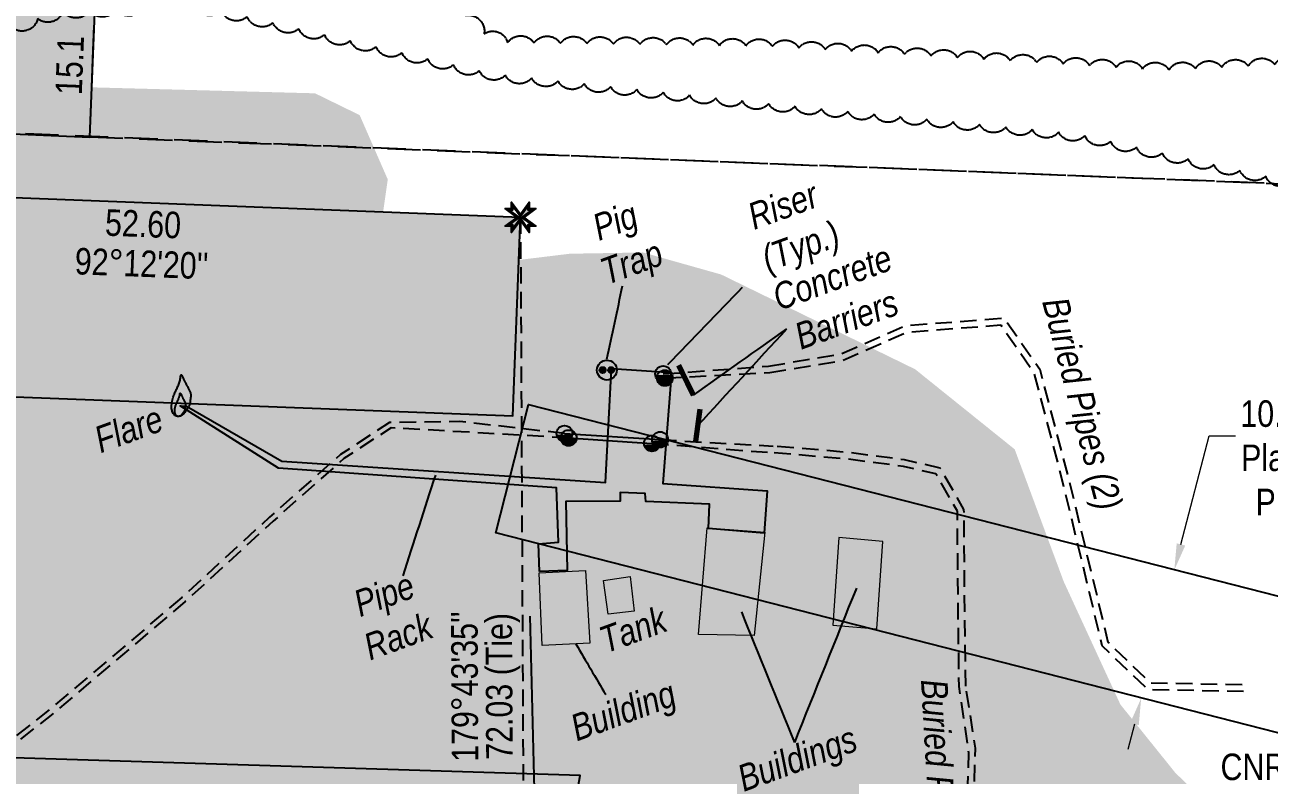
# Model space of a CAD drawing. Extents: x 334534 to 340950, y 6171582 to 6176056.
# Drawn here: x 339753.5 to 340223.2, y 6172121.8 to 6172404.9 of the extents above; entities that cross this region are included whole.
import ezdxf
from ezdxf.enums import TextEntityAlignment as Align

# ---------------------------------------------------------------- set-up
doc = ezdxf.new("R2010")
doc.units = 0
doc.header["$LTSCALE"] = 5
doc.header["$PDSIZE"] = 0.5
for name, pattern in [('0', [1, 1, 0]), ('foc-ACCESSROAD', [3.75, 2.5, -1.25]), ('foc-TIELINE', [1.875, 1.25, -0.625]), ('UG_PIPE', [1.875, 1.25, -0.625])]:
    doc.linetypes.add(name, pattern=pattern)
doc.layers.get('Defpoints').update_dxf_attribs({"color": 9})
for name, color, linetype, lineweight in [('AS-GENERAL', 48, 'Continuous', 18), ('C-RW-T', 13, 'Continuous', 9), ('T-TEXT', 48, 'Continuous', 18)]:
    doc.layers.add(name, color=color, linetype=linetype, lineweight=lineweight)
for name, color, linetype in [('AS-PIPE-AG', 44, 'Continuous'), ('AS-PIPE-UG', 44, 'UG_PIPE'), ('AS-PIPE-UG-T', 44, 'Continuous'), ('AS-ROADS', 254, 'Continuous'), ('AS-SYMBOL', 7, 'Continuous'), ('C-RW', 13, 'Continuous'), ('C-WS', 13, 'foc-ACCESSROAD'), ('L-BD', 7, 'Continuous'), ('L-MON', 1, 'Continuous'), ('L-TIE', 7, 'foc-TIELINE'), ('P-PROPOSED', 10, 'Continuous'), ('P-PROPOSED-H', 21, 'Continuous'), ('P-TEMP-BLUE', 146, 'Continuous'), ('T-BUSH', 110, '0')]:
    doc.layers.add(name, color=color, linetype=linetype)
doc.layers.add('P-TEMP-BLUE-H', color=7, linetype='Continuous', true_color=0x99e6ff)
doc.styles.add('80CG', font='ARIALN.TTF', dxfattribs={"height": 10})
doc.styles.add('80L', font='ARIALN.TTF', dxfattribs={"height": 10})
doc.styles.add('80LS', font='ARIALNI.TTF', dxfattribs={"height": 10})
doc.dimstyles.new('Compass 5 000', dxfattribs={"dimscale": 5, "dimtxt": 9, "dimasz": 2, "dimexe": 0.2, "dimexo": 0.0625, "dimgap": 0.5, "dimtad": 0, "dimtih": 1, "dimtoh": 1, "dimzin": 0, "dimdsep": 46, "dimtxsty": '80CG', "dimcen": 0.1, "dimse1": 1, "dimse2": 1, "dimclrd": 256, "dimclrt": 256, "dimaunit": 1, "dimadec": 4, "dimazin": 0, "dimtfac": 0.06, "dimtofl": 0, "dimtmove": 0, "dimatfit": 1, "dimfxl": 0.2, "dimtolj": 1, "dimtzin": 0, "dimlwd": -1, "dimarcsym": 0})

# ---------------------------------------------------------------- blocks, each defined once
blk = doc.blocks.new('*D101')
at = {"layer": 'C-RW-T', "transparency": 16777216}
for p, q in [((340164.38, 6172058.23), (340171.68, 6172099.85)), ((340171.68, 6172099.85), (340181.68, 6172099.85)), ((340154.45, 6172001.62), (340152.72, 6171991.77))]:
    blk.add_line(p, q, dxfattribs=at)
for points in [[(340162.74, 6172058.52), (340166.02, 6172057.95), (340162.65, 6172048.38)], [(340152.81, 6172001.9), (340156.09, 6172001.33), (340156.18, 6172011.47)]]:
    blk.add_solid(points, dxfattribs=at)
at = {"layer": 'Defpoints', "color": 0, "transparency": 16777216}
for p in [(340180.87, 6172045.19), (340156.18, 6172011.47), (340174.4, 6172008.27)]:
    blk.add_point(p, dxfattribs=at)
at = {"layer": 'C-RW-T', "transparency": 16777216, "insert": (340220.45, 6172099.85), "char_height": 10, "attachment_point": 5, "style": '80CG'}
blk.add_mtext('\\A1;CNRL\\P7.50 P/L R/W\\PPlan 932 0375\\PPLA 930030', dxfattribs=at)
blk = doc.blocks.new('*D102')
at = {"layer": 'C-RW-T', "transparency": 16777216}
for p, q in [((340189.92, 6172208.84), (340200.52, 6172249.79)), ((340200.52, 6172249.79), (340210.52, 6172249.79)), ((340172.39, 6172141.09), (340169.88, 6172131.41))]:
    blk.add_line(p, q, dxfattribs=at)
for points in [[(340188.31, 6172209.25), (340191.53, 6172208.42), (340187.41, 6172199.16)], [(340170.77, 6172141.5), (340174, 6172140.67), (340174.89, 6172150.77)]]:
    blk.add_solid(points, dxfattribs=at)
at = {"layer": 'Defpoints', "color": 0, "transparency": 16777216}
for p in [(340043.7, 6172236.35), (340031.18, 6172187.96), (340174.89, 6172150.77)]:
    blk.add_point(p, dxfattribs=at)
at = {"layer": 'C-RW-T', "transparency": 16777216, "insert": (340249.6, 6172249.79), "char_height": 10, "attachment_point": 5, "style": '80CG', "bg_fill": 3, "box_fill_scale": 1.1, "bg_fill_color": 256, "bg_fill_true_color": 13158600, "bg_fill_transparency": 0}
blk.add_mtext('\\A1;CNRL\\P10.00 P/L R/W\\PPlan 032 0463\\PPLA 011765', dxfattribs=at)
blk = doc.blocks.new('TEMP')
h = blk.add_hatch(color=255)
h.dxf.hatch_style = 1
h.paths.add_polyline_path([(-1.152, -0.666), (-0.666, -0.666), (-0.666, -1.152), (0, -0.251), (0.666, -1.152), (0.666, -0.666), (1.152, -0.666), (0.251, 0), (1.152, 0.666), (0.666, 0.666), (0.666, 1.152), (0, 0.251), (-0.666, 1.152), (-0.666, 0.666), (-1.152, 0.666), (-0.251, 0)])
h.paths.add_polyline_path([(0.566, 0.849), (0.566, 0.566), (0.849, 0.566), (0.083, 0), (0.849, -0.566), (0.566, -0.566), (0.566, -0.849), (0, -0.083), (-0.566, -0.849), (-0.566, -0.566), (-0.849, -0.566), (-0.083, 0), (-0.849, 0.566), (-0.566, 0.566), (-0.566, 0.849), (0, 0.083)], flags=16)
h = blk.add_hatch(color=1)
h.dxf.hatch_style = 1
h.paths.add_polyline_path([(-0.069, -0.01), (-0.083, 0), (-0.849, -0.566), (-0.566, -0.566), (-0.566, -0.849), (0.069, 0.01), (0.083, 0), (0.849, 0.566), (0.566, 0.566), (0.566, 0.849)])
at = {"color": 1}
for p, q in [((-0.083, 0), (0.083, 0)), ((0, 0.083), (0, -0.083))]:
    blk.add_line(p, q, dxfattribs=at)
at = {"color": 255, "flags": 128}
blk.add_lwpolyline([(-0.251, 0), (-1.152, 0.666), (-0.666, 0.666), (-0.666, 1.152), (0, 0.251), (0.666, 1.152), (0.666, 0.666), (1.152, 0.666), (0.251, 0), (1.152, -0.666), (0.666, -0.666), (0.666, -1.152), (0, -0.251), (-0.666, -1.152), (-0.666, -0.666), (-1.152, -0.666)], close=True, dxfattribs=at)
at = {"color": 1, "flags": 128}
blk.add_lwpolyline([(-0.083, 0), (-0.849, 0.566), (-0.566, 0.566), (-0.566, 0.849), (0, 0.083), (0.566, 0.849), (0.566, 0.566), (0.849, 0.566), (0.083, 0), (0.849, -0.566), (0.566, -0.566), (0.566, -0.849), (0, -0.083), (-0.566, -0.849), (-0.566, -0.566), (-0.849, -0.566)], close=True, dxfattribs=at)
blk = doc.blocks.new('RISER')
h = blk.add_hatch(color=255)
h.dxf.hatch_style = 1
edge = h.paths.add_edge_path()
edge.add_arc((0, 0), 0.7, 0, 360)
blk.add_hatch(color=48).paths.add_polyline_path([(0.581, -0.15), (-0.581, -0.15, 0.774597)])
at = {"color": 48}
blk.add_line((-0.581, -0.15), (0.581, -0.15), dxfattribs=at)
blk.add_circle((0, 0), 0.6, dxfattribs=at)
blk = doc.blocks.new('PIG')
h = blk.add_hatch(color=255)
h.dxf.hatch_style = 1
edge = h.paths.add_edge_path()
edge.add_arc((0, 0), 0.85, 0, 360)
at = {"layer": 'AS-SYMBOL'}
h = blk.add_hatch(color=48, dxfattribs=at)
h.dxf.hatch_style = 1
h.paths.add_polyline_path([(-0.101, 0.005, 1), (-0.551, 0.005, 1)])
h = blk.add_hatch(color=48, dxfattribs=at)
h.dxf.hatch_style = 1
h.paths.add_polyline_path([(0.101, 0.005, 1), (0.551, 0.005, 1)])
at = {"layer": 'AS-SYMBOL', "color": 48}
for centre, radius in [((0, 0), 0.75), ((-0.326, 0.005), 0.225), ((0.326, 0.005), 0.225)]:
    blk.add_circle(centre, radius, dxfattribs=at)
blk = doc.blocks.new('FLARE')
h = blk.add_hatch(color=255)
h.dxf.hatch_style = 1
h.paths.add_polyline_path([(0.163, 2.409, 0.114147), (0.125, 2.434), (0.109, 2.439, 0.261551), (0.012, 2.423), (0, 2.413, 0.131268), (-0.031, 2.371), (-0.04, 2.346, 0.041497), (-0.045, 2.33), (-0.053, 2.292, 0.015174), (-0.054, 2.286), (-0.061, 2.237, 0.004376), (-0.061, 2.236), (-0.068, 2.178), (-0.077, 2.114), (-0.087, 2.047), (-0.101, 1.977), (-0.118, 1.906), (-0.14, 1.833), (-0.165, 1.759), (-0.193, 1.684), (-0.223, 1.609), (-0.256, 1.534), (-0.289, 1.46), (-0.324, 1.388), (-0.358, 1.317), (-0.393, 1.247, 0.000505), (-0.393, 1.247), (-0.428, 1.176, 0.002398), (-0.428, 1.175), (-0.463, 1.104, 0.004177), (-0.464, 1.102), (-0.497, 1.029, 0.005735), (-0.498, 1.027), (-0.531, 0.951, 0.006994), (-0.532, 0.948), (-0.564, 0.869, 0.00791), (-0.565, 0.866), (-0.596, 0.781, 0.008323), (-0.597, 0.778), (-0.627, 0.688, 0.008095), (-0.628, 0.684), (-0.656, 0.59, 0.008067), (-0.656, 0.587), (-0.682, 0.489, 0.008387), (-0.682, 0.486), (-0.704, 0.386, 0.009056), (-0.705, 0.383), (-0.723, 0.283, 0.010123), (-0.724, 0.279), (-0.738, 0.181, 0.011689), (-0.739, 0.176), (-0.748, 0.081, 0.013925), (-0.748, 0.075), (-0.752, -0.017, 0.016488), (-0.752, -0.023), (-0.749, -0.11, 0.017255), (-0.749, -0.117), (-0.741, -0.198, 0.01735), (-0.74, -0.205), (-0.728, -0.28, 0.017311), (-0.726, -0.287), (-0.71, -0.357, 0.01715), (-0.708, -0.364), (-0.687, -0.429, 0.016886), (-0.685, -0.435), (-0.662, -0.495, 0.016546), (-0.659, -0.501), (-0.634, -0.556, 0.016164), (-0.631, -0.562), (-0.604, -0.611, 0.016329), (-0.6, -0.617), (-0.572, -0.661, 0.018828), (-0.568, -0.667), (-0.538, -0.707, 0.022087), (-0.533, -0.714), (-0.502, -0.748, 0.025345), (-0.495, -0.755), (-0.463, -0.785, 0.028234), (-0.454, -0.792), (-0.42, -0.817, 0.030298), (-0.409, -0.823), (-0.373, -0.843, 0.031129), (-0.362, -0.848), (-0.324, -0.864, 0.030544), (-0.312, -0.867), (-0.272, -0.878, 0.028465), (-0.26, -0.88), (-0.217, -0.887, 0.025311), (-0.207, -0.888), (-0.162, -0.89, 0.02283), (-0.153, -0.89), (-0.107, -0.887, 0.021226), (-0.099, -0.887), (-0.052, -0.88, 0.020401), (-0.044, -0.879), (0.002, -0.869, 0.020299), (0.01, -0.867), (0.055, -0.853, 0.020911), (0.063, -0.85), (0.106, -0.833, 0.022277), (0.114, -0.83), (0.154, -0.809, 0.023712), (0.163, -0.804), (0.2, -0.781, 0.022408), (0.207, -0.776), (0.242, -0.749, 0.01993), (0.248, -0.744), (0.28, -0.716, 0.017146), (0.285, -0.711), (0.314, -0.68, 0.014211), (0.318, -0.676), (0.345, -0.645, 0.011221), (0.348, -0.641), (0.374, -0.609, 0.008212), (0.376, -0.606), (0.4, -0.573, 0.005172), (0.402, -0.571), (0.425, -0.538, 0.002523), (0.425, -0.537), (0.448, -0.505, 0.001671), (0.448, -0.504), (0.47, -0.472, 0.001229), (0.471, -0.472), (0.492, -0.439, 0.00075), (0.493, -0.439), (0.514, -0.406, 0.00026), (0.515, -0.406), (0.537, -0.373), (0.56, -0.339), (0.583, -0.304), (0.608, -0.267), (0.634, -0.229, 0.001311), (0.634, -0.228), (0.661, -0.188, 0.003726), (0.662, -0.187), (0.689, -0.145, 0.006065), (0.691, -0.143), (0.717, -0.101, 0.008452), (0.719, -0.098), (0.744, -0.054, 0.010991), (0.746, -0.05), (0.77, -0.005, 0.013767), (0.772, 0), (0.793, 0.046, 0.016839), (0.795, 0.053), (0.813, 0.099, 0.019104), (0.815, 0.107), (0.829, 0.154, 0.016987), (0.83, 0.161), (0.841, 0.209, 0.013636), (0.842, 0.214), (0.849, 0.263, 0.010244), (0.85, 0.267), (0.855, 0.315, 0.006846), (0.856, 0.317), (0.86, 0.365, 0.003419), (0.86, 0.367), (0.863, 0.414), (0.867, 0.46), (0.871, 0.503), (0.876, 0.545), (0.881, 0.586), (0.887, 0.628, 0.001278), (0.887, 0.629), (0.893, 0.67, 0.004735), (0.893, 0.672), (0.898, 0.712, 0.008354), (0.899, 0.715), (0.902, 0.755, 0.012059), (0.902, 0.76), (0.904, 0.8, 0.015712), (0.904, 0.806), (0.903, 0.846, 0.018457), (0.903, 0.853), (0.899, 0.893, 0.018102), (0.898, 0.9), (0.891, 0.94, 0.016533), (0.89, 0.946), (0.88, 0.987, 0.014576), (0.878, 0.992), (0.866, 1.034, 0.012435), (0.864, 1.038), (0.849, 1.081, 0.010283), (0.847, 1.085), (0.829, 1.13, 0.00824), (0.828, 1.133), (0.807, 1.18, 0.00638), (0.806, 1.182), (0.782, 1.232, 0.004735), (0.781, 1.234), (0.755, 1.286, 0.003388), (0.755, 1.287), (0.727, 1.341, 0.002345), (0.726, 1.342), (0.697, 1.398, 0.001492), (0.696, 1.399), (0.666, 1.455, 0.000746), (0.666, 1.456), (0.635, 1.513), (0.604, 1.569), (0.575, 1.625), (0.546, 1.678), (0.52, 1.729), (0.495, 1.779), (0.471, 1.827), (0.448, 1.875), (0.425, 1.923), (0.401, 1.973), (0.377, 2.023), (0.353, 2.076, 0.000332), (0.353, 2.076), (0.327, 2.132, 0.001849), (0.326, 2.132), (0.3, 2.188, 0.0038), (0.299, 2.189), (0.273, 2.242, 0.006473), (0.272, 2.244), (0.246, 2.293, 0.010865), (0.244, 2.297), (0.22, 2.338, 0.019524), (0.215, 2.345), (0.193, 2.377, 0.041077), (0.183, 2.389)])
at = {"color": 48, "flags": 128}
for points in [[(0.109, -0.72), (0.069, -0.74), (0.026, -0.758), (-0.019, -0.771), (-0.065, -0.781), (-0.112, -0.788), (-0.158, -0.79), (-0.203, -0.788), (-0.246, -0.782), (-0.287, -0.771), (-0.325, -0.755), (-0.361, -0.735), (-0.395, -0.711), (-0.428, -0.681), (-0.458, -0.647), (-0.488, -0.608), (-0.516, -0.563), (-0.543, -0.514), (-0.569, -0.459), (-0.592, -0.399), (-0.612, -0.334), (-0.629, -0.264), (-0.642, -0.188), (-0.649, -0.107), (-0.652, -0.021), (-0.648, 0.071), (-0.639, 0.167), (-0.625, 0.265), (-0.607, 0.365), (-0.585, 0.464), (-0.56, 0.562), (-0.532, 0.656), (-0.502, 0.747), (-0.472, 0.831), (-0.439, 0.911), (-0.406, 0.987), (-0.373, 1.06), (-0.338, 1.132), (-0.304, 1.202), (-0.269, 1.273), (-0.233, 1.345), (-0.198, 1.418), (-0.164, 1.494), (-0.131, 1.57), (-0.1, 1.648), (-0.071, 1.725), (-0.045, 1.803), (-0.022, 1.88), (-0.003, 1.955), (0.011, 2.029), (0.022, 2.1), (0.031, 2.165), (0.038, 2.223), (0.045, 2.272), (0.053, 2.31), (0.063, 2.335), (0.075, 2.345), (0.091, 2.339), (0.111, 2.319), (0.133, 2.287), (0.158, 2.246), (0.183, 2.197), (0.21, 2.144), (0.236, 2.089), (0.262, 2.034), (0.287, 1.981), (0.311, 1.93), (0.334, 1.88), (0.358, 1.832), (0.381, 1.783), (0.406, 1.734), (0.431, 1.684), (0.458, 1.632), (0.486, 1.578), (0.516, 1.522), (0.547, 1.465), (0.578, 1.408), (0.608, 1.351), (0.638, 1.295), (0.666, 1.241), (0.692, 1.189), (0.715, 1.139), (0.736, 1.092), (0.755, 1.048), (0.77, 1.005), (0.783, 0.963), (0.792, 0.923), (0.799, 0.883), (0.803, 0.843), (0.804, 0.804), (0.803, 0.764), (0.799, 0.724), (0.794, 0.684), (0.788, 0.642), (0.782, 0.6), (0.776, 0.557), (0.771, 0.513), (0.767, 0.468), (0.764, 0.421), (0.76, 0.374), (0.756, 0.326), (0.75, 0.278), (0.743, 0.23), (0.733, 0.182), (0.719, 0.134), (0.702, 0.087), (0.681, 0.041), (0.658, -0.004), (0.632, -0.048), (0.606, -0.091), (0.579, -0.132), (0.552, -0.172), (0.525, -0.211), (0.5, -0.248), (0.477, -0.283), (0.454, -0.317), (0.431, -0.351), (0.409, -0.383), (0.388, -0.416), (0.366, -0.448), (0.343, -0.481), (0.32, -0.514), (0.296, -0.547), (0.27, -0.579), (0.242, -0.611), (0.213, -0.641), (0.181, -0.67), (0.147, -0.696)], [(0.018, -0.749), (-0.005, -0.76), (-0.029, -0.77), (-0.054, -0.778), (-0.08, -0.783), (-0.106, -0.787), (-0.132, -0.788), (-0.157, -0.787), (-0.181, -0.783), (-0.204, -0.777), (-0.225, -0.769), (-0.246, -0.758), (-0.265, -0.744), (-0.283, -0.727), (-0.3, -0.708), (-0.317, -0.686), (-0.332, -0.661), (-0.348, -0.633), (-0.362, -0.603), (-0.375, -0.569), (-0.386, -0.533), (-0.396, -0.493), (-0.403, -0.451), (-0.407, -0.406), (-0.408, -0.357), (-0.406, -0.306), (-0.401, -0.252), (-0.394, -0.197), (-0.383, -0.142), (-0.371, -0.086), (-0.357, -0.031), (-0.341, 0.022), (-0.325, 0.072), (-0.308, 0.12), (-0.29, 0.165), (-0.271, 0.207), (-0.252, 0.248), (-0.233, 0.288), (-0.213, 0.328), (-0.194, 0.367), (-0.174, 0.407), (-0.155, 0.449), (-0.135, 0.491), (-0.117, 0.534), (-0.099, 0.577), (-0.083, 0.62), (-0.068, 0.664), (-0.056, 0.707), (-0.045, 0.749), (-0.037, 0.791), (-0.031, 0.83), (-0.026, 0.867), (-0.022, 0.899), (-0.018, 0.927), (-0.014, 0.948), (-0.008, 0.962), (-0.001, 0.968), (0.008, 0.964), (0.019, 0.953), (0.031, 0.935), (0.045, 0.912), (0.059, 0.885), (0.074, 0.855), (0.089, 0.824), (0.103, 0.793), (0.117, 0.764), (0.131, 0.735), (0.144, 0.707), (0.157, 0.68), (0.17, 0.653), (0.184, 0.625), (0.198, 0.597), (0.213, 0.568), (0.229, 0.538), (0.246, 0.507), (0.263, 0.475), (0.28, 0.443), (0.297, 0.411), (0.314, 0.38), (0.329, 0.349), (0.344, 0.32), (0.357, 0.292), (0.369, 0.266), (0.379, 0.241), (0.388, 0.217), (0.395, 0.194), (0.4, 0.171), (0.404, 0.149), (0.406, 0.126), (0.407, 0.104), (0.406, 0.082), (0.404, 0.06), (0.401, 0.037), (0.398, 0.014), (0.395, -0.009), (0.391, -0.034), (0.388, -0.058), (0.386, -0.084), (0.384, -0.11), (0.382, -0.136), (0.38, -0.163), (0.377, -0.19), (0.373, -0.217), (0.367, -0.244), (0.359, -0.271), (0.349, -0.297), (0.338, -0.323), (0.325, -0.348), (0.311, -0.373), (0.296, -0.397), (0.281, -0.42), (0.265, -0.442), (0.251, -0.464), (0.237, -0.484), (0.223, -0.504), (0.211, -0.523), (0.198, -0.542), (0.186, -0.56), (0.174, -0.579), (0.161, -0.597), (0.149, -0.615), (0.136, -0.633), (0.122, -0.652), (0.108, -0.67), (0.092, -0.688), (0.076, -0.705), (0.058, -0.721), (0.039, -0.736)]]:
    blk.add_lwpolyline(points, close=True, dxfattribs=at)

msp = doc.modelspace()

# ---------------------------------------------------------------- hatches: boundary and pattern name
at = {"layer": 'AS-PIPE-AG'}
h = msp.add_hatch(color=256, dxfattribs=at)
h.dxf.hatch_style = 1
h.paths.add_polyline_path([(339947.756, 6172198.65), (339947.356, 6172209.1), (339954.88, 6172209.743), (339954.246, 6172230.215), (339849.301, 6172237.635), (339812.153, 6172261.11), (339814.531, 6172261.045), (339850.476, 6172240.22), (339972.716, 6172232.21), (339974.936, 6172275.185), (339997.626, 6172273.67), (339994.311, 6172231.81), (340033.756, 6172229.09), (340032.631, 6172213.125), (340011.616, 6172214.825), (340011.906, 6172224.07), (339987.881, 6172225.08), (339987.651, 6172228.1), (339978.196, 6172228.45), (339978.206, 6172225.155), (339957.761, 6172225.075), (339958.191, 6172198.955)])
at = {"layer": 'AS-ROADS'}
h = msp.add_hatch(color=256, dxfattribs=at)
h.dxf.hatch_style = 1
h.paths.add_polyline_path([(339863.039, 6172379.038), (339736.818, 6172382.411), (339722.55, 6172375.389), (339693.42, 6172337.109), (339667.74, 6172245.354), (339683.97, 6172132.204), (339726.235, 6172096.889), (339750.495, 6172082.429), (339886.295, 6171995.714), (340161.45, 6171985.094), (340226.56, 6172010.599), (340261.645, 6172051.604), (340187.815, 6172122.659), (340167.06, 6172148.449), (340145.655, 6172194.844), (340127.16, 6172244.734), (340089.585, 6172274.924), (340016.33, 6172310.684), (339986.845, 6172318.989), (339959.23, 6172318.519), (339885.215, 6172309.504), (339890.485, 6172346.559), (339879.88, 6172370.814)])
at = {"layer": 'P-PROPOSED-H'}
h = msp.add_hatch(color=256, dxfattribs=at)
h.dxf.hatch_style = 1
h.paths.add_polyline_path([(338701.546, 6171741.652), (338745.752, 6171681.081), (339078.394, 6171923.853), (339735.949, 6171903.523), (339749.853, 6172264.552), (339937.695, 6172257.318), (339940.581, 6172332.248), (339677.808, 6172342.368), (339663.882, 6171980.773), (339054.981, 6171999.599)])
at = {"layer": 'P-TEMP-BLUE-H'}
h = msp.add_hatch(color=256, dxfattribs=at)
h.dxf.hatch_style = 1
h.paths.add_polyline_path([(339677.349, 6172330.452), (339678.749, 6172366.812), (339778.031, 6172362.478), (339780.977, 6172437.786), (339628.782, 6172368.387), (339627.395, 6172332.375)])

# ---------------------------------------------------------------- linework, layer by layer
at = {"layer": 'AS-GENERAL', "const_width": 2, "flags": 128}
for points in [[(340000.28, 6172276.469), (340005.87, 6172265.124)], [(340008.355, 6172259.889), (340006.695, 6172247.504)]]:
    msp.add_lwpolyline(points, dxfattribs=at)
at = {"layer": 'AS-GENERAL', "flags": 128}
for points in [[(340028.792, 6172174.482), (340007.771, 6172174.892), (340011.051, 6172215.14), (340032.827, 6172213.485)], [(340077.363, 6172209.985), (340060.821, 6172211.425), (340058.542, 6172178.326), (340075.094, 6172177.032)], [(339965.089, 6172198.953), (339966.819, 6172171.528), (339948.777, 6172170.763), (339947.593, 6172198.098)], [(339973.631, 6172182.5), (339971.986, 6172195.175), (339981.981, 6172196.695), (339983.446, 6172183.715)]]:
    msp.add_lwpolyline(points, close=True, dxfattribs=at)
at = {"layer": 'AS-PIPE-AG', "flags": 128}
msp.add_lwpolyline([(339947.756, 6172198.65), (339947.356, 6172209.1), (339954.88, 6172209.743), (339954.88, 6172209.743), (339954.246, 6172230.215), (339849.301, 6172237.635), (339812.153, 6172261.11), (339814.531, 6172261.045), (339850.476, 6172240.22), (339972.716, 6172232.21), (339974.936, 6172275.185), (339997.626, 6172273.67), (339994.311, 6172231.81), (340033.756, 6172229.09), (340032.631, 6172213.125), (340011.616, 6172214.825), (340011.906, 6172224.07), (339987.881, 6172225.08), (339987.651, 6172228.1), (339978.196, 6172228.45), (339978.206, 6172225.155), (339957.761, 6172225.075), (339958.191, 6172198.955)], close=True, dxfattribs=at)
for points in [[(339957.19, 6172250.674), (339993.295, 6172248.369)], [(339958.75, 6172249.014), (339990.235, 6172246.949)], [(339960.875, 6172055.839), (339947.413, 6172056.029), (339944.248, 6172181.741)]]:
    msp.add_lwpolyline(points, dxfattribs=at)
at = {"layer": 'AS-PIPE-UG', "flags": 128}
for points in [[(340034.245, 6172276.134), (340061.61, 6172280.704), (340085.935, 6172291.414), (340123.17, 6172294.229), (340136.635, 6172274.929), (340147.56, 6172233.429), (340162.365, 6172171.964), (340178.395, 6172156.659), (340215.71, 6172155.919)], [(340034.245, 6172276.134), (340061.61, 6172280.704), (340085.935, 6172291.414), (340123.17, 6172294.229), (340136.635, 6172274.929), (340147.56, 6172233.429), (340162.365, 6172171.964), (340178.395, 6172156.659), (340215.71, 6172155.919)], [(340034.657, 6172273.669), (340062.33, 6172278.291), (340086.55, 6172288.954), (340121.936, 6172291.63), (340134.331, 6172273.864), (340145.136, 6172232.819), (340160.107, 6172170.664), (340177.372, 6172154.18), (340215.66, 6172153.42)], [(340034.657, 6172273.669), (340062.33, 6172278.291), (340086.55, 6172288.954), (340121.936, 6172291.63), (340134.331, 6172273.864), (340145.136, 6172232.819), (340160.107, 6172170.664), (340177.372, 6172154.18), (340215.66, 6172153.42)], [(339994.455, 6172273.174), (340034.245, 6172276.134)], [(339995.08, 6172271.624), (340034.657, 6172273.669)], [(339958.75, 6172249.014), (339891.747, 6172252.833), (339873.899, 6172241.199), (339847.227, 6172217.662), (339814.042, 6172187.264), (339764.044, 6172144.94), (339724.277, 6172113.705), (339683.824, 6172082.17), (339671.828, 6172076.421), (339625.188, 6172075.23), (339583.512, 6172074.719), (339133.852, 6172092.922), (338788.131, 6172109.227)], [(339957.19, 6172250.674), (339917.72, 6172255.209), (339891.14, 6172254.824), (339872.685, 6172242.794), (339845.89, 6172219.149), (339812.72, 6172188.764)], [(339993.295, 6172248.369), (340036.03, 6172245.939)], [(339990.235, 6172246.949), (340035.818, 6172243.449)], [(340497.608, 6172016.043), (340246.395, 6172022.302), (340170.265, 6172021.542), (340145.795, 6172025.027), (340110.66, 6172035.877), (340107.235, 6172047.462), (340109.86, 6172130.212), (340106.16, 6172155.294), (340105.82, 6172183.179), (340105.521, 6172221.403), (340097.429, 6172235.465), (340085.137, 6172238.267), (340064.31, 6172241.024), (340035.818, 6172243.449)], [(340108.66, 6172155.324), (340108.32, 6172183.204), (340108.015, 6172222.079), (340099.05, 6172237.659), (340085.58, 6172240.729), (340064.58, 6172243.509), (340036.03, 6172245.939)], [(339812.778, 6172188.794), (339762.847, 6172146.527), (339723.119, 6172115.323), (339682.847, 6172083.929), (339671.434, 6172078.46), (339625.243, 6172077.28), (339583.64, 6172076.77), (339134.124, 6172094.967), (338788.474, 6172111.269)], [(340497.665, 6172017.892), (340248.871, 6172024.09), (340172.756, 6172023.33), (340148.29, 6172026.815), (340113.162, 6172037.663), (340109.737, 6172049.245), (340112.362, 6172131.98), (340108.66, 6172155.324)]]:
    msp.add_lwpolyline(points, dxfattribs=at)
at = {"layer": 'C-RW'}
msp.add_lwpolyline([(340502.085, 6172121.847), (340276.331, 6172128.931), (340258.971, 6172129.476), (339931.254, 6172213.262), (339943.634, 6172261.662), (340266.081, 6172179.26), (340278.257, 6172178.874), (340378.14, 6172175.738), (340502.495, 6172171.835)], dxfattribs=at)
at = {"layer": 'C-RW', "flags": 128}
msp.add_lwpolyline([(339950.018, 6172047.093), (339963.096, 6172121.694), (338776.078, 6172158.601), (338511.132, 6172106.22)], dxfattribs=at)
at = {"layer": 'C-WS'}
for points in [[(340393.717, 6172754.428), (340369.25, 6172129.121), (340369.142, 6172125.924), (340269.213, 6172129.121), (340277.561, 6172342.934), (339778.031, 6172362.478), (339779.188, 6172392.072), (339782.471, 6172475.972), (339794.283, 6172777.883)], [(340378.49, 6172365.262), (340369.25, 6172129.121), (340369.142, 6172125.924), (340269.213, 6172129.121), (340277.561, 6172342.934), (339778.031, 6172362.478), (339778.767, 6172381.29)]]:
    msp.add_lwpolyline(points, dxfattribs=at)
msp.add_lwpolyline([(340271.169, 6172178.739), (340254.226, 6171743.5), (339655.664, 6171767.368), (339678.749, 6172366.812), (340277.561, 6172342.934)], close=True, dxfattribs=at)
msp.add_lwpolyline([(340271.169, 6172178.739), (340254.226, 6171743.5), (339655.664, 6171767.368), (339678.749, 6172366.812), (340277.561, 6172342.934)], close=True, dxfattribs=at)
at = {"layer": 'L-TIE', "flags": 128}
msp.add_lwpolyline([(339940.581, 6172332.248), (339942.299, 6171972.165)], dxfattribs=at)
at = {"layer": 'P-PROPOSED', "flags": 128}
msp.add_lwpolyline([(338745.752, 6171681.081), (339078.394, 6171923.853), (339735.949, 6171903.523), (339749.853, 6172264.552), (339937.695, 6172257.318), (339940.581, 6172332.248), (339677.808, 6172342.368), (339663.882, 6171980.773), (339054.981, 6171999.599), (338701.546, 6171741.652)], dxfattribs=at)
at = {"layer": 'P-TEMP-BLUE', "flags": 128}
msp.add_lwpolyline([(339677.349, 6172330.452), (339678.749, 6172366.812), (339778.031, 6172362.478), (339780.977, 6172437.786), (339628.782, 6172368.387), (339627.395, 6172332.375), (339677.349, 6172330.452)], dxfattribs=at)
at = {"layer": 'T-BUSH', "flags": 128}
msp.add_lwpolyline([(340087.561, 6172762.278, -0.520567), (340077.566, 6172762.031, -0.5205671), (340067.57, 6172761.783, -0.5205671), (340057.575, 6172761.536, -0.5205671), (340047.58, 6172761.289, -0.5205671), (340037.585, 6172761.041, -0.5205671), (340027.59, 6172760.794, -0.5205671), (340017.595, 6172760.547, -0.5205671), (340007.6, 6172760.3, -0.5205671), (339997.605, 6172760.052, -0.5205671), (339987.61, 6172759.805, -0.5205671), (339977.615, 6172759.558, -0.5205671), (339968.624, 6172755.275, -0.5205671), (339959.728, 6172750.712, -0.5205671), (339950.832, 6172746.149, -0.5205671), (339941.936, 6172741.586, -0.5205671), (339933.04, 6172737.023, -0.5205671), (339924.144, 6172732.459, -0.5205671), (339915.247, 6172727.896, -0.5205671), (339908.481, 6172720.832, -0.5205671), (339902.692, 6172712.68, -0.5205671), (339896.904, 6172704.528, -0.5205671), (339891.115, 6172696.376, -0.5205671), (339885.327, 6172688.224, -0.5205671), (339879.538, 6172680.072, -0.5205671), (339874.422, 6172671.535, -0.5205671), (339870.359, 6172662.399, -0.5205671), (339866.296, 6172653.264, -0.5205671), (339862.233, 6172644.128, -0.5205671), (339858.17, 6172634.993, -0.5205671), (339854.107, 6172625.858, -0.5205671), (339850.044, 6172616.722, -0.5205671), (339845.981, 6172607.587, -0.5205671), (339843.6, 6172598.239, -0.5205671), (339846.132, 6172588.566, -0.5205671), (339848.664, 6172578.894, -0.5205671), (339851.196, 6172569.222, -0.5205671), (339853.728, 6172559.55, -0.5205671), (339856.26, 6172549.877, -0.5205671), (339858.792, 6172540.205, -0.5205671), (339861.324, 6172530.533, -0.5205671), (339863.856, 6172520.861, -0.5205671), (339866.388, 6172511.189, -0.5205671), (339868.92, 6172501.516, -0.5205671), (339871.452, 6172491.844, -0.5205671), (339873.984, 6172482.172, -0.5205671), (339876.516, 6172472.5, -0.5205671), (339879.048, 6172462.828, -0.5205671), (339881.58, 6172453.155, -0.5205671), (339884.136, 6172443.491, -0.5205671), (339891.095, 6172436.355, -0.5205671), (339898.253, 6172429.376, -0.5205671), (339905.412, 6172422.397, -0.5205671), (339912.571, 6172415.417, -0.5205671), (339919.73, 6172408.438, -0.5205671), (339926.889, 6172401.458, -0.5205671), (339935.706, 6172398.197, -0.5205671), (339945.704, 6172398.064, -0.5205671), (339955.701, 6172397.93, -0.5205671), (339965.698, 6172397.796, -0.5205671), (339975.695, 6172397.663, -0.5205671), (339985.693, 6172397.529, -0.5205671), (339995.69, 6172397.396, -0.5205671), (340005.687, 6172397.262, -0.5205671), (340015.684, 6172397.128, -0.5205671), (340025.682, 6172396.995, -0.5205671), (340035.676, 6172396.79, -0.5205671), (340045.656, 6172396.185, -0.5205671), (340055.636, 6172395.58, -0.5205671), (340065.616, 6172394.974, -0.5205671), (340075.595, 6172394.369, -0.5205671), (340085.575, 6172393.764, -0.5205671), (340095.555, 6172393.158, -0.5205671), (340105.535, 6172392.553, -0.5205671), (340115.515, 6172391.948, -0.5205671), (340125.494, 6172391.343, -0.5205671), (340135.474, 6172390.737, -0.5205671), (340145.454, 6172390.132, -0.5205671), (340155.434, 6172389.527, -0.5205671), (340165.414, 6172388.922, -0.5205671), (340175.393, 6172388.316, -0.5205671), (340185.374, 6172387.893, -0.5205671), (340195.36, 6172388.395, -0.5205671), (340205.345, 6172388.897, -0.5205671), (340215.331, 6172389.4, -0.5205671), (340225.316, 6172389.902, -0.5205671), (340235.302, 6172390.404, -0.5205671), (340245.288, 6172390.907, -0.5205671), (340255.273, 6172391.409, -0.5205671), (340265.259, 6172391.911, -0.5205671), (340275.244, 6172392.413, -0.5205671), (340283.847, 6172387.766, -0.5205671), (340292.237, 6172382.329, -0.5205671), (340300.627, 6172376.891, -0.5205671), (340305.479, 6172369.358, -0.5205671), (340306.216, 6172359.387, -0.5205671), (340306.952, 6172349.416, -0.5205671), (340307.689, 6172339.445, -0.5205671), (340308.426, 6172329.474, -0.5205671), (340299.95, 6172330.184, -0.5205671), (340290.195, 6172332.378, -0.5205671), (340280.441, 6172334.571, -0.5205671), (340270.686, 6172336.765, -0.5205671), (340260.932, 6172338.958, -0.5205671), (340251.177, 6172341.152, -0.5205671), (340241.422, 6172343.345, -0.5205671), (340231.668, 6172345.538, -0.5205671), (340221.913, 6172347.732, -0.5205671), (340212.159, 6172349.925, -0.5205671), (340202.404, 6172352.119, -0.5205671), (340192.65, 6172354.312, -0.5205671), (340182.895, 6172356.505, -0.5205671), (340173.14, 6172358.699, -0.5205671), (340163.386, 6172360.892, -0.5205671), (340153.631, 6172363.086, -0.5205671), (340143.73, 6172364.369, -0.5205671), (340133.78, 6172365.347, -0.5205671), (340123.829, 6172366.325, -0.5205671), (340113.879, 6172367.303, -0.5205671), (340103.929, 6172368.281, -0.5205671), (340093.979, 6172369.258, -0.5205671), (340084.029, 6172370.236, -0.5205671), (340074.078, 6172371.214, -0.5205671), (340064.128, 6172372.192, -0.5205671), (340054.178, 6172373.17, -0.5205671), (340044.228, 6172374.148, -0.5205671), (340034.278, 6172375.126, -0.5205671), (340024.332, 6172376.145, -0.5205671), (340014.392, 6172377.221, -0.5205671), (340004.452, 6172378.296, -0.5205671), (339994.511, 6172379.372, -0.5205671), (339984.571, 6172380.448, -0.5205671), (339974.631, 6172381.524, -0.5205671), (339964.691, 6172382.599, -0.5205671), (339954.751, 6172383.675, -0.5205671), (339944.811, 6172384.751, -0.5205671), (339934.871, 6172385.826, -0.5205671), (339925.04, 6172387.543, -0.5205671), (339915.302, 6172389.809, -0.5205671), (339905.564, 6172392.075, -0.5205671), (339895.826, 6172394.341, -0.5205671), (339886.088, 6172396.607, -0.5205671), (339876.35, 6172398.873, -0.5205671), (339866.612, 6172401.139, -0.5205671), (339856.874, 6172403.404, -0.5205671), (339847.136, 6172405.67, -0.5205671), (339837.398, 6172407.936, -0.5205671), (339827.66, 6172410.202, -0.5205671), (339817.854, 6172411.811, -0.5205671), (339807.864, 6172411.424, -0.5205671), (339797.873, 6172411.036, -0.5205671), (339787.883, 6172410.649, -0.5205671), (339777.892, 6172410.261, -0.5205671), (339767.901, 6172409.874, -0.5205671), (339758.385, 6172407.228, -0.5205671), (339749.115, 6172403.483, -0.5205671), (339739.845, 6172399.737, -0.5205671), (339730.575, 6172395.991, -0.5205671), (339722.681, 6172390.007, -0.5205671), (339715.202, 6172383.371, -0.5205671), (339707.724, 6172376.735, -0.5205671), (339700.246, 6172370.099, -0.5205671), (339692.768, 6172363.462, -0.5205671), (339688.353, 6172354.608, -0.5205671), (339684.491, 6172345.386, -0.5205671), (339680.629, 6172336.164, -0.5205671), (339676.768, 6172326.941, -0.5205671), (339673.443, 6172317.546, -0.5205671), (339671.238, 6172307.794, -0.5205671), (339669.033, 6172298.042, -0.5205671), (339666.828, 6172288.29, -0.5205671), (339664.623, 6172278.538, -0.5205671), (339662.419, 6172268.786, -0.5205671), (339660.214, 6172259.034, -0.5205671), (339658.009, 6172249.282, -0.5205671), (339659.825, 6172239.606, -0.5205671), (339662.543, 6172229.984, -0.5205671), (339665.261, 6172220.363, -0.5205671), (339667.979, 6172210.741, -0.5205671), (339670.698, 6172201.12, -0.5205671), (339673.416, 6172191.498, -0.5205671), (339672.961, 6172181.856, -0.5205671), (339670.371, 6172172.199, -0.5205671), (339667.781, 6172162.542, -0.5205671), (339667.137, 6172152.607, -0.5205671), (339666.958, 6172142.61, -0.5205671), (339666.778, 6172132.614, -0.5205671), (339666.598, 6172122.617, -0.5205671), (339666.418, 6172112.621, -0.5205671), (339666.239, 6172102.624, -0.5205671), (339666.059, 6172092.628, -0.5205671), (339665.879, 6172082.631, -0.5205671), (339665.699, 6172072.635, -0.5205671), (339665.52, 6172062.638, -0.5205671), (339655.98, 6172062.617, -0.5205671), (339645.992, 6172063.074, -0.5205671), (339636.005, 6172063.53, -0.5205671), (339626.017, 6172063.987, -0.5205671), (339616.029, 6172064.443, -0.5205671), (339606.041, 6172064.899, -0.5205671), (339596.054, 6172065.356, -0.5205671), (339586.066, 6172065.812, -0.5205671), (339576.078, 6172066.269, -0.5205671), (339566.091, 6172066.725, -0.5205671), (339556.103, 6172067.182, -0.5205671), (339546.115, 6172067.638, -0.5205671), (339536.127, 6172068.095, -0.5205671), (339526.14, 6172068.551, -0.5205671), (339516.152, 6172069.008, -0.5205671), (339506.164, 6172069.464, -0.5205671), (339496.177, 6172069.921, -0.5205671), (339486.189, 6172070.377, -0.5205671), (339476.201, 6172070.834, -0.5205671), (339466.213, 6172071.29, -0.5205671), (339456.226, 6172071.746, -0.5205671), (339446.238, 6172072.203, -0.5205671), (339436.25, 6172072.659, -0.5205671), (339426.263, 6172073.116, -0.5205671), (339416.275, 6172073.572, -0.5205671), (339406.287, 6172074.029, -0.5205671), (339396.3, 6172074.485, -0.5205671), (339386.303, 6172074.605, -0.5205671), (339376.305, 6172074.698, -0.5205671), (339366.307, 6172074.791, -0.5205671), (339356.309, 6172074.884, -0.5205671), (339346.312, 6172074.977, -0.5205671), (339336.314, 6172075.07, -0.5205671), (339326.316, 6172075.164, -0.5205671), (339316.319, 6172075.257, -0.5205671), (339306.321, 6172075.35, -0.5205671), (339296.323, 6172075.443, -0.5205671), (339286.326, 6172075.536, -0.5205671), (339276.328, 6172075.629, -0.5205671), (339266.33, 6172075.723, -0.5205671), (339256.332, 6172075.816, -0.5205671), (339246.335, 6172075.909, -0.5205671), (339236.337, 6172076.002, -0.5205671), (339226.339, 6172076.095, -0.5205671), (339216.342, 6172076.188, -0.5205671), (339206.344, 6172076.281, -0.5205671), (339196.346, 6172076.375, -0.5205671), (339186.349, 6172076.468, -0.5205671), (339176.351, 6172076.561, -0.5205671), (339166.353, 6172076.654, -0.5205671), (339156.355, 6172076.74, -0.5205671), (339146.358, 6172076.817, -0.5205671), (339136.36, 6172076.895, -0.5205671), (339126.362, 6172076.972, -0.5205671), (339116.364, 6172077.05, -0.5205671), (339106.366, 6172077.127, -0.5205671), (339096.368, 6172077.205, -0.5205671), (339086.371, 6172077.283, -0.5205671), (339076.373, 6172077.36, -0.5205671), (339066.375, 6172077.438, -0.5205671), (339056.377, 6172077.515, -0.5205671), (339046.379, 6172077.593, -0.5205671), (339036.381, 6172077.67, -0.5205671), (339026.384, 6172077.748, -0.5205671), (339016.386, 6172077.825, -0.5205671), (339006.388, 6172077.903, -0.5205671), (338996.39, 6172077.98, -0.5205671), (338986.392, 6172078.058, -0.5205671), (338976.394, 6172078.135, -0.5205671), (338966.397, 6172078.213, -0.5205671), (338956.399, 6172078.29, -0.5205671), (338946.622, 6172077.466, -0.5205671), (338938.483, 6172071.659, -0.5205671), (338930.343, 6172065.852, -0.5205671), (338922.204, 6172060.046, -0.5205671), (338914.065, 6172054.239, -0.5205671), (338905.926, 6172048.432, -0.5205671), (338897.787, 6172042.626, -0.5205671), (338889.648, 6172036.819, -0.5205671), (338881.509, 6172031.012, -0.5205671), (338873.37, 6172025.206, -0.5205671), (338865.23, 6172019.399, -0.5205671), (338857.091, 6172013.592, -0.5205671), (338848.952, 6172007.786, -0.5205671), (338840.813, 6172001.979, -0.5205671), (338840.761, 6171993.431, -0.5205671), (338845.121, 6171984.434, -0.5205671), (338849.481, 6171975.436, -0.5205671), (338853.841, 6171966.439, -0.5205671), (338858.201, 6171957.441, -0.5205671), (338862.561, 6171948.444, -0.5205671), (338866.921, 6171939.447, -0.5205671), (338871.281, 6171930.449, -0.5205671), (338875.641, 6171921.452, -0.5205671), (338880.001, 6171912.454, -0.5205671), (338884.361, 6171903.457, -0.5205671), (338888.721, 6171894.46, -0.5205671), (338893.081, 6171885.462, -0.5205671), (338897.441, 6171876.465, -0.5205671), (338901.801, 6171867.467, -0.5205671), (338906.161, 6171858.47, -0.5205671), (338910.521, 6171849.473, -0.5205671), (338916.053, 6171841.707, -0.5205671), (338924.575, 6171846.731, -0.5205671), (338932.88, 6171852.299, -0.5205671), (338941.185, 6171857.866, -0.5205671), (338949.49, 6171863.433, -0.5205671), (338957.795, 6171869, -0.5205671), (338966.1, 6171874.567, -0.5205671), (338974.405, 6171880.134, -0.5205671), (338982.709, 6171885.701, -0.5205671), (338991.014, 6171891.268, -0.5205671), (338999.319, 6171896.835, -0.5205671), (339007.624, 6171902.402, -0.5205671), (339015.929, 6171907.969, -0.5205671), (339024.234, 6171913.536, -0.5205671), (339032.538, 6171919.103, -0.5205671), (339040.843, 6171924.67, -0.5205671), (339049.148, 6171930.238, -0.5205671), (339057.453, 6171935.805, -0.5205671), (339065.758, 6171941.372, -0.5205671), (339074.873, 6171944.537, -0.5205671), (339084.853, 6171945.14, -0.5205671), (339094.833, 6171945.743, -0.5205671), (339104.813, 6171946.346, -0.5205671), (339114.793, 6171946.949, -0.5205671), (339124.773, 6171947.553, -0.5205671), (339134.753, 6171948.156, -0.5205671), (339144.733, 6171948.759, -0.5205671), (339154.713, 6171949.362, -0.5205671), (339164.693, 6171949.966, -0.5205671), (339174.672, 6171950.569, -0.5205671), (339184.652, 6171951.172, -0.5205671), (339191.017, 6171956.231, -0.5205671), (339190.642, 6171966.222, -0.5205671), (339190.267, 6171976.213, -0.5205671), (339190.539, 6171985.681, -0.5205671), (339200.385, 6171987.422, -0.5205671), (339210.23, 6171989.163, -0.5205671), (339220.075, 6171990.904, -0.5205671), (339229.964, 6171992.028, -0.5205671), (339239.956, 6171991.681, -0.5205671), (339249.948, 6171991.333, -0.5205671), (339259.94, 6171990.986, -0.5205671), (339269.933, 6171990.639, -0.5205671), (339279.925, 6171990.291, -0.5205671), (339289.917, 6171989.944, -0.5205671), (339299.909, 6171989.596, -0.5205671), (339309.901, 6171989.249, -0.5205671), (339319.893, 6171988.902, -0.5205671), (339329.885, 6171988.554, -0.5205671), (339339.877, 6171988.207, -0.5205671), (339349.869, 6171987.859, -0.5205671), (339359.861, 6171987.512, -0.5205671), (339369.854, 6171987.165, -0.5205671), (339379.846, 6171986.817, -0.5205671), (339389.838, 6171986.47, -0.5205671), (339399.83, 6171986.122, -0.5205671), (339409.822, 6171985.775, -0.5205671), (339419.814, 6171985.428, -0.5205671), (339429.806, 6171985.08, -0.5205671), (339439.798, 6171984.733, -0.5205671), (339449.79, 6171984.385, -0.5205671), (339459.782, 6171984.038, -0.5205671), (339469.774, 6171983.691, -0.5205671), (339479.767, 6171983.343, -0.5205671), (339489.759, 6171982.996, -0.5205671), (339499.751, 6171982.648, -0.5205671), (339509.743, 6171982.301, -0.5205671), (339519.735, 6171981.954, -0.5205671), (339529.727, 6171981.606, -0.5205671), (339539.719, 6171981.259, -0.5205671), (339549.711, 6171980.912, -0.5205671), (339559.703, 6171980.564, -0.5205671), (339569.695, 6171980.217, -0.5205671), (339579.688, 6171979.869, -0.5205671), (339589.68, 6171979.522, -0.5205671), (339599.672, 6171979.175, -0.5205671), (339609.664, 6171978.827, -0.5205671), (339619.656, 6171978.48, -0.5205671), (339629.648, 6171978.132, -0.5205671), (339639.64, 6171977.785, -0.5205671), (339649.632, 6171977.438, -0.5205671), (339656.403, 6171972.272, -0.5205671), (339660.543, 6171963.171, -0.5205671), (339664.683, 6171954.07, -0.5205671), (339665.634, 6171944.308, -0.5205671), (339665.458, 6171934.311, -0.5205671), (339665.281, 6171924.314, -0.5205671), (339665.105, 6171914.318, -0.5205671), (339664.929, 6171904.321, -0.5205671), (339664.753, 6171894.325, -0.5205671), (339664.577, 6171884.328, -0.5205671), (339664.401, 6171874.332, -0.5205671), (339664.012, 6171864.341, -0.5205671), (339663.618, 6171854.351, -0.5205671), (339663.225, 6171844.36, -0.5205671), (339662.831, 6171834.37, -0.5205671), (339662.437, 6171824.379, -0.5205671), (339662.044, 6171814.389, -0.5205671), (339661.65, 6171804.399, -0.5205671), (339661.256, 6171794.408, -0.5205671), (339660.862, 6171784.418, -0.5205671), (339662.842, 6171775.449, -0.5205671), (339672.824, 6171774.978, -0.5205671), (339682.814, 6171774.583, -0.5205671), (339692.805, 6171774.187, -0.5205671), (339702.795, 6171773.791, -0.5205671), (339712.785, 6171773.396, -0.5205671), (339722.776, 6171773, -0.5205671), (339732.766, 6171772.604, -0.5205671), (339742.756, 6171772.209, -0.5205671), (339752.747, 6171771.813, -0.5205671), (339762.737, 6171771.417, -0.5205671), (339772.727, 6171771.021, -0.5205671), (339782.717, 6171770.626, -0.5205671), (339792.708, 6171770.23, -0.5205671), (339802.698, 6171769.834, -0.5205671), (339812.688, 6171769.439, -0.5205671), (339822.679, 6171769.043, -0.5205671), (339832.669, 6171768.647, -0.5205671), (339842.659, 6171768.252, -0.5205671), (339852.65, 6171767.856, -0.5205671), (339862.64, 6171767.46, -0.5205671), (339872.63, 6171767.065, -0.5205671), (339882.62, 6171766.669, -0.5205671), (339892.611, 6171766.273, -0.5205671), (339902.601, 6171765.878, -0.5205671), (339912.591, 6171765.482, -0.5205671), (339922.582, 6171765.086, -0.5205671), (339932.572, 6171764.691, -0.5205671), (339942.562, 6171764.295, -0.5205671), (339952.553, 6171763.899, -0.5205671), (339962.543, 6171763.504, -0.5205671), (339972.533, 6171763.108, -0.5205671), (339982.523, 6171762.712, -0.5205671), (339992.514, 6171762.316, -0.5205671), (340002.504, 6171761.921, -0.5205671), (340012.494, 6171761.525, -0.5205671), (340022.485, 6171761.129, -0.5205671), (340032.475, 6171760.734, -0.5205671), (340042.465, 6171760.338, -0.5205671), (340052.456, 6171759.942, -0.5205671), (340062.446, 6171759.547, -0.5205671), (340072.436, 6171759.151, -0.5205671), (340082.426, 6171758.755, -0.5205671), (340092.417, 6171758.36, -0.5205671), (340102.407, 6171757.964, -0.5205671), (340112.397, 6171757.568, -0.5205671), (340122.388, 6171757.173, -0.5205671), (340132.378, 6171756.777, -0.5205671), (340142.368, 6171756.381, -0.5205671), (340152.359, 6171755.986, -0.5205671), (340162.349, 6171755.59, -0.5205671), (340172.339, 6171755.194, -0.5205671), (340182.329, 6171754.799, -0.5205671), (340192.32, 6171754.403, -0.5205671), (340202.31, 6171754.007, -0.5205671), (340212.3, 6171753.611, -0.5205671), (340222.291, 6171753.216, -0.5205671), (340232.281, 6171752.82, -0.5205671), (340242.271, 6171752.424, -0.5205671), (340247.482, 6171758.685, -0.5205671), (340248.267, 6171768.652, -0.5205671), (340249.053, 6171778.62, -0.5205671), (340249.839, 6171788.587, -0.5205671), (340250.625, 6171798.554, -0.5205671), (340251.41, 6171808.521, -0.5205671), (340252.196, 6171818.489, -0.5205671), (340252.982, 6171828.456, -0.5205671), (340253.768, 6171838.423, -0.5205671), (340254.554, 6171848.39, -0.5205671), (340255.339, 6171858.357, -0.5205671), (340256.125, 6171868.325, -0.5205671), (340256.911, 6171878.292, -0.5205671), (340257.697, 6171888.259, -0.5205671), (340263.25, 6171894.938, -0.5205671), (340272.287, 6171899.216, -0.5205671), (340281.324, 6171903.493, -0.5205671), (340290.361, 6171907.771, -0.5205671), (340299.398, 6171912.049, -0.5205671), (340309.308, 6171911.996, -0.5205671), (340319.297, 6171911.556, -0.5205671), (340329.285, 6171911.116, -0.5205671), (340339.273, 6171910.676, -0.5205671), (340349.262, 6171910.236, -0.5205671), (340359.25, 6171909.796, -0.5205671), (340369.239, 6171909.356, -0.5205671), (340379.227, 6171908.916, -0.5205671), (340389.216, 6171908.476, -0.5205671), (340399.204, 6171908.036, -0.5205671), (340409.193, 6171907.596, -0.5205671), (340419.181, 6171907.155, -0.5205671), (340429.169, 6171906.715, -0.5205671), (340439.158, 6171906.275, -0.5205671), (340449.146, 6171905.835, -0.5205671), (340459.135, 6171905.395, -0.5205671), (340469.123, 6171904.955, -0.5205671), (340479.112, 6171904.515, -0.5205671), (340489.1, 6171904.075, -0.068348), (340490.281, 6171905.242, -0.068348)], format="xyb", dxfattribs=at)

# ---------------------------------------------------------------- block references
at = {"layer": 'AS-SYMBOL', "xscale": 4.9990669, "yscale": 4.9990669, "zscale": 4.9990669}
for name, p in [('PIG', (339973.215, 6172274.619)), ('RISER', (339994.455, 6172273.174)), ('FLARE', (339812.117, 6172261.084)), ('RISER', (339995.08, 6172271.624)), ('RISER', (339957.19, 6172250.674)), ('RISER', (339958.75, 6172249.014)), ('RISER', (339990.235, 6172246.949)), ('RISER', (339993.295, 6172248.369))]:
    msp.add_blockref(name, p, dxfattribs=at)
at = {"layer": 'L-MON', "xscale": 4.9990669, "yscale": 4.9990669, "zscale": 4.9990669}
msp.add_blockref('TEMP', (339940.581, 6172332.248), dxfattribs=at)

# ---------------------------------------------------------------- texts
at = {"layer": 'AS-PIPE-UG-T', "char_height": 9.99618, "attachment_point": 1, "style": '80LS'}
for insert, rotation in [((340147.127, 6172302.962), 284.74866), ((340101.738, 6172158.269), 273.2932)]:
    msp.add_mtext_dynamic_manual_height_columns('Buried Pipes (2)', width=81.55743, gutter_width=49.991, heights=[0], dxfattribs=dict(at, insert=insert, rotation=rotation))
at = {"layer": 'L-BD', "style": '80L'}
for s, height, rotation, p in [('52.60', 9.9981, 357.7946, (339798.129, 6172329.811)), ("92°12'20''", 9.9981, 357.7946, (339797.552, 6172314.825)), ("179°43'35''", 9.99813, 90.2734, (339919.507, 6172155.223)), ('72.03 (Tie)', 9.99813, 90.2734, (339933.754, 6172155.291))]:
    msp.add_text(s, height=height, rotation=rotation, dxfattribs=at).set_placement(p, align=Align.MIDDLE)
at = {"layer": 'P-TEMP-BLUE', "style": '80L'}
msp.add_text('15.1', height=9.9981, rotation=87.76, dxfattribs=at).set_placement((339770.476, 6172389.588), align=Align.MIDDLE)
at = {"layer": 'T-TEXT', "attachment_point": 1, "rotation": 20, "style": '80LS'}
for s, width, gutter_width, insert, char_height in [('\\pi6.69016;Pig \\P\\pi3.73768;Trap', 29.34966, 50, (339960.515, 6172330.424), 9.99618), ('\\pi2.05005;Flare', 29.34966, 50, (339776.759, 6172251.899), 9.99618), ('\\pi3.63539;Pipe \\P\\pi1.60343;Rack', 29.34966, 50, (339873.212, 6172189.523), 9.99618), ('Tank', 26.17264, 49.991, (339969.367, 6172177.066), 9.9962), ('Building', 59.02486, 49.991, (339958.48, 6172143.888), 9.9962)]:
    msp.add_mtext_dynamic_manual_height_columns(s, width=width, gutter_width=gutter_width, heights=[0], dxfattribs=dict(at, insert=insert, char_height=char_height))

# ---------------------------------------------------------------- dimensions: what is measured, and where the dimension line sits
at = {"layer": 'C-RW-T'}
dim = msp.add_linear_dim(base=(340156.178, 6172011.467), p1=(340180.872, 6172045.19), p2=(340174.398, 6172008.272), angle=260.05354, text='CNRL\\P7.50 P/L R/W\\PPlan 932 0375\\PPLA 930030', dimstyle='Compass 5 000', dxfattribs=at)
dim.commit()
dim.dimension.update_dxf_attribs({"geometry": '*D101', "text_midpoint": (340220.446, 6172099.85), "dimtype": 161})

# ---------------------------------------------------------------- leaders
at = {"layer": 'T-TEXT', "path_type": 1}
for points in [[(339973.172, 6172278.707), (339979.148, 6172306.448)], [(339996.223, 6172276.684), (340024.446, 6172305.863)], [(339908.446, 6172235.008), (339896.127, 6172196.995)], [(339961.487, 6172171.302), (339972.756, 6172152.161)]]:
    msp.add_leader(points, dimstyle='Compass 5 000', override={"dimgap": 0.5, "dimtad": 0}, dxfattribs=at)

# ---------------------------------------------------------------- next in the draw order: dimensions: what is measured, and where the dimension line sits
at = {"layer": 'C-RW-T'}
dim = msp.add_linear_dim(base=(340174.892, 6172150.768), p1=(340043.702, 6172236.345), p2=(340031.181, 6172187.958), angle=255.4912, text='CNRL\\P10.00 P/L R/W\\PPlan 032 0463\\PPLA 011765', dimstyle='Compass 5 000', override={"dimtfill": 1}, dxfattribs=at)
dim.commit()
dim.dimension.update_dxf_attribs({"geometry": '*D102', "text_midpoint": (340249.604, 6172249.793), "dimtype": 161})

# ---------------------------------------------------------------- next in the draw order: texts
at = {"layer": 'T-TEXT', "attachment_point": 1, "rotation": 20, "style": '80LS'}
for s, width, gutter_width, insert, char_height in [('\\pi1.09544;Riser\\P\\pi0.53972;(Typ.)', 29.34966, 50, (340024.351, 6172336.491), 9.99618), ('\\pi0.57252;Concrete \\P\\pi3.36477;Barriers', 46.28467, 50, (340034.215, 6172306.13), 9.99618), ('Buildings', 46.55064, 49.991, (340021.475, 6172124.834), 9.9962)]:
    msp.add_mtext_dynamic_manual_height_columns(s, width=width, gutter_width=gutter_width, heights=[0], dxfattribs=dict(at, insert=insert, char_height=char_height))

# ---------------------------------------------------------------- next in the draw order: leaders
at = {"layer": 'T-TEXT', "path_type": 1}
for points in [[(340005.87, 6172265.124), (340041.164, 6172290.231)], [(340007.525, 6172253.697), (340041.164, 6172290.231)], [(340067.404, 6172192.4), (340043.979, 6172134.074)], [(340023.964, 6172183.459), (340043.979, 6172134.074)]]:
    msp.add_leader(points, dimstyle='Compass 5 000', override={"dimgap": 0.5, "dimtad": 0}, dxfattribs=at)

doc.saveas('drawing.dxf')
